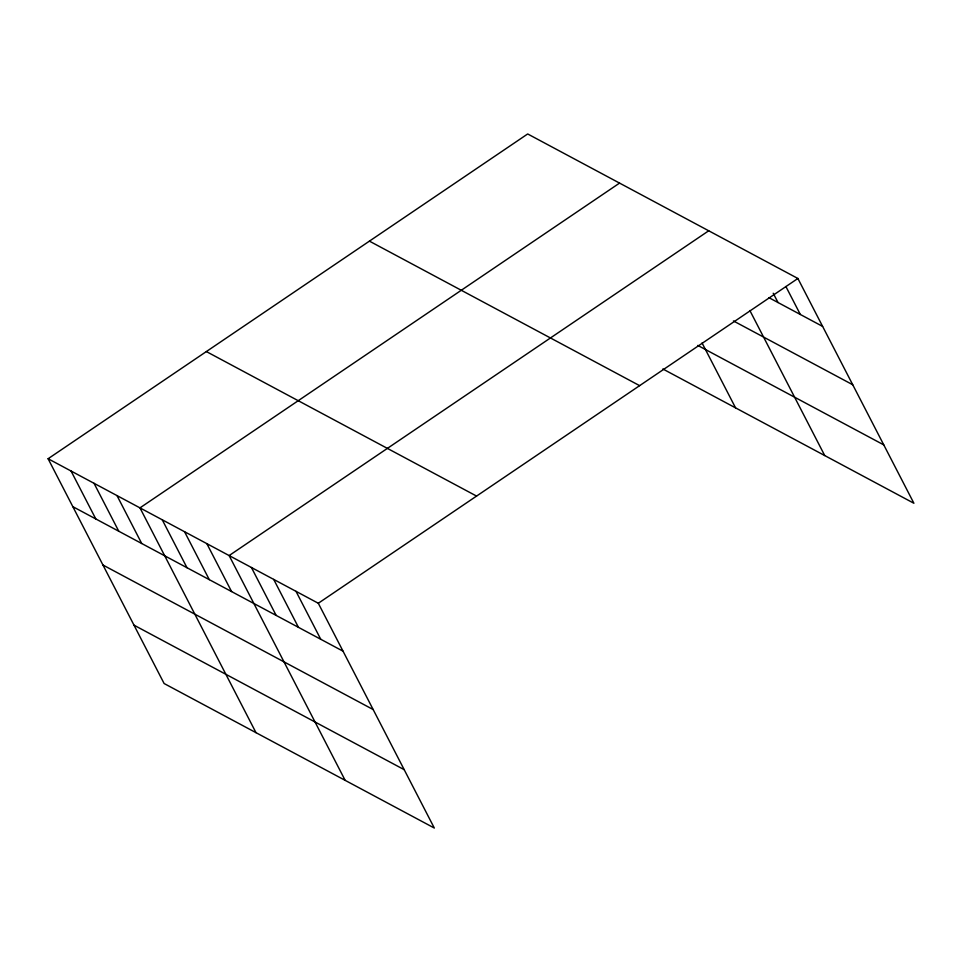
<?xml version="1.0" encoding="UTF-8"?>
<svg xmlns="http://www.w3.org/2000/svg" width="962" height="962" viewBox="0 0 962 962"><rect width="100%" height="100%" fill="white"/><g stroke="black" fill="none" stroke-linecap="round" stroke-linejoin="round"><path stroke-width="1.44" d="M48.1 458.742L318.302 603.258L434.319 828.041L164.117 683.525L48.1 458.742L527.681 133.958L797.883 278.475L913.9 503.258L662.842 368.975M619.552 183.093L139.971 507.876L255.988 732.659M708.717 230.784L229.136 555.567L345.154 780.35M318.302 603.258L797.883 278.475M768.854 297.631L822.606 326.395M733.417 320.935L852.741 384.752M697.787 345.418L883.777 444.889M369.42 241.137L639.622 385.654M206.361 351.563L476.563 496.079M72.835 506.661L343.025 651.178M102.958 565.031L373.16 709.547M133.995 625.168L404.196 769.672M785.894 286.52L800.324 314.466M773.22 293.23L778.03 302.549M749.879 310.534L824.735 455.567M702.068 342.977L735.569 407.876M296.007 591.341L320.743 639.249M273.713 579.413L298.448 627.332M251.419 567.496L276.154 615.403M206.842 543.65L231.577 591.558M184.548 531.721L209.283 579.641M162.253 519.805L186.989 567.712M117.003 495.598L141.727 543.518M94.035 483.309L118.771 531.228M71.068 471.031L95.803 518.939"/></g></svg>
